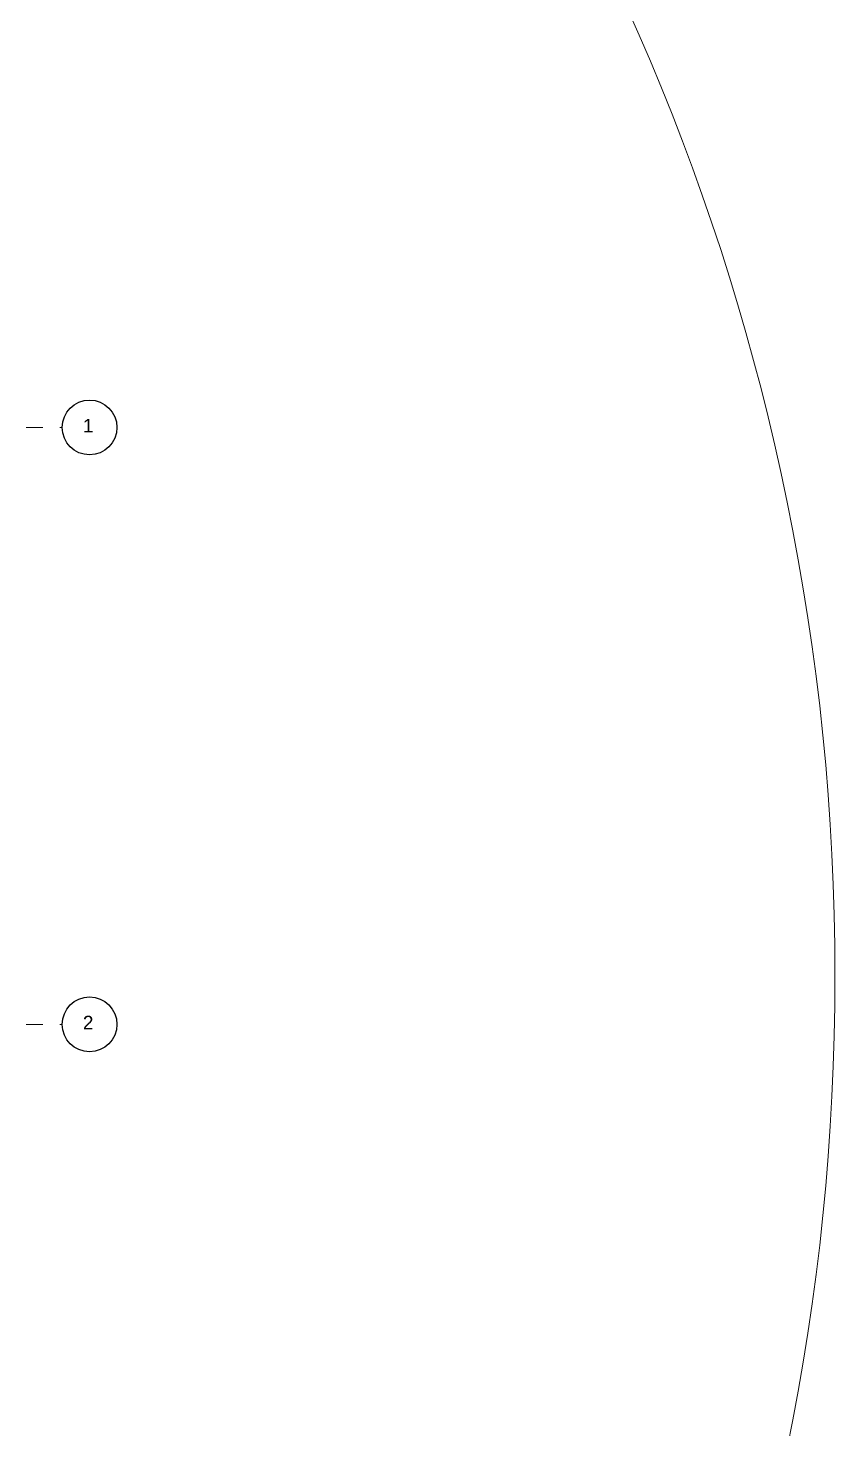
# Model space of a CAD drawing. Header units: inches. Extents: x -6800 to 96653, y -25814 to 17379.
# Drawn here: x 91447 to 91804, y -17826 to -17207 of the extents above; entities that cross this region are included whole.
import ezdxf

# ---------------------------------------------------------------- set-up
doc = ezdxf.new("R2010")
doc.units = ezdxf.units.IN
doc.header["$MEASUREMENT"] = 0
doc.linetypes.add('CENTER', pattern=[2, 1.25, -0.25, 0.25, -0.25])
doc.layers.add('Cent line', color=54, linetype='CENTER', lineweight=9)
doc.layers.add('dimension', color=50, linetype='Continuous', lineweight=20)
doc.styles.get("Standard").update_dxf_attribs({"font": 'arial.ttf'})

msp = doc.modelspace()

# ---------------------------------------------------------------- linework, layer by layer
at = {"transparency": 33554651}
for centre in [(91474.3, -17383.46), (91474.3, -17647.46)]:
    msp.add_circle(centre, 12.12, dxfattribs=at)
at = {"layer": 'Cent line', "ltscale": 30, "transparency": 33554643}
for p, q in [((90081.18, -17383.46), (91462.18, -17383.46)), ((90081.18, -17647.46), (91462.18, -17647.46))]:
    msp.add_line(p, q, dxfattribs=at)
at = {"layer": 'dimension', "transparency": 33554651}
msp.add_circle((90765.35, -17625.8), 1038.66, dxfattribs=at)

# ---------------------------------------------------------------- texts
at = {"transparency": 33554651, "char_height": 6, "attachment_point": 1}
for s, insert in [('1', (91471.34, -17379.67)), ('2', (91471.34, -17643.67))]:
    msp.add_mtext_dynamic_manual_height_columns(s, width=837.6015, gutter_width=65.57, heights=[0], dxfattribs=dict(at, insert=insert))

doc.saveas('drawing.dxf')
